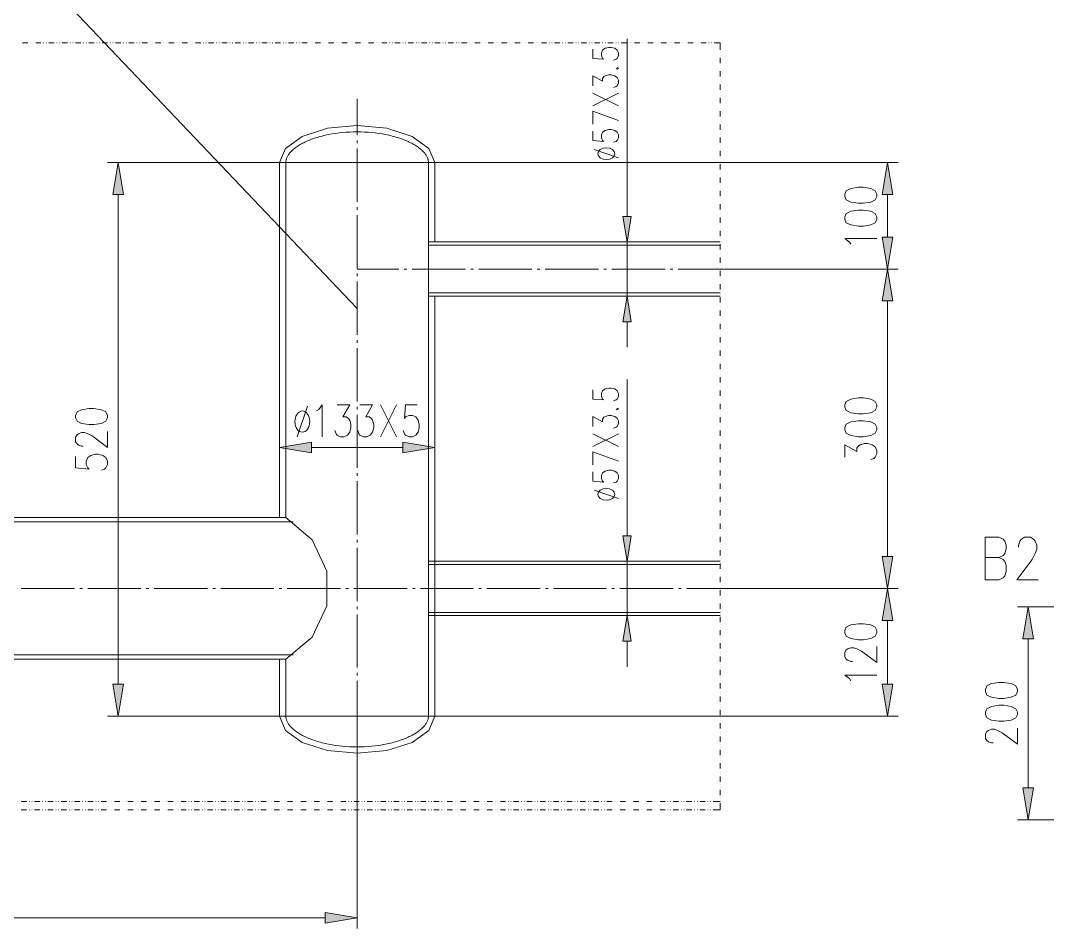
# Model space of a CAD drawing. Header units: millimetres. Extents: x 0 to 829, y 0 to 586.
# Drawn here: x 452.1 to 547.2, y 440.5 to 524.6 of the extents above; entities that cross this region are included whole.
import ezdxf

# ---------------------------------------------------------------- set-up
doc = ezdxf.new("R2010")
doc.units = ezdxf.units.MM

msp = doc.modelspace()

# ---------------------------------------------------------------- hatches: boundary and pattern name
h = msp.add_hatch(color=0)
h.dxf.hatch_style = 2
h.paths.add_polyline_path([(460.59725, 508.497417), (461.091139, 511.453694), (461.585028, 508.497417)])
h = msp.add_hatch(color=0)
h.dxf.hatch_style = 2
h.paths.add_polyline_path([(531.847778, 508.497417), (532.341667, 511.453694), (532.835556, 508.497417)])
h = msp.add_hatch(color=0)
h.dxf.hatch_style = 2
h.paths.add_polyline_path([(507.830667, 506.476), (508.225778, 504.108861), (508.620889, 506.476)])
h = msp.add_hatch(color=0)
h.dxf.hatch_style = 2
h.paths.add_polyline_path([(531.847778, 504.553361), (532.341667, 501.597083), (532.835556, 504.553361)])
h = msp.add_hatch(color=0)
h.dxf.hatch_style = 2
h.paths.add_polyline_path([(531.847778, 498.637278), (532.341667, 501.597083), (532.835556, 498.637278)])
h = msp.add_hatch(color=0)
h.dxf.hatch_style = 2
h.paths.add_polyline_path([(507.830667, 496.714639), (508.225778, 499.081778), (508.620889, 496.714639)])
h = msp.add_hatch(color=0)
h.dxf.hatch_style = 2
h.paths.add_polyline_path([(478.991083, 485.570389), (476.031278, 485.080028), (478.991083, 484.586139)])
h = msp.add_hatch(color=0)
h.dxf.hatch_style = 2
h.paths.add_polyline_path([(487.468333, 485.570389), (490.428139, 485.080028), (487.468333, 484.586139)])
h = msp.add_hatch(color=0)
h.dxf.hatch_style = 2
h.paths.add_polyline_path([(507.830667, 476.899111), (508.225778, 474.531972), (508.620889, 476.899111)])
h = msp.add_hatch(color=0)
h.dxf.hatch_style = 2
h.paths.add_polyline_path([(531.847778, 474.976472), (532.341667, 472.020194), (532.835556, 474.976472)])
h = msp.add_hatch(color=0)
h.dxf.hatch_style = 2
h.paths.add_polyline_path([(531.847778, 469.060389), (532.341667, 472.020194), (532.835556, 469.060389)])
h = msp.add_hatch(color=0)
h.dxf.hatch_style = 2
h.paths.add_polyline_path([(544.875861, 467.356472), (545.36975, 470.31275), (545.863639, 467.356472)])
h = msp.add_hatch(color=0)
h.dxf.hatch_style = 2
h.paths.add_polyline_path([(507.830667, 467.13775), (508.225778, 469.504889), (508.620889, 467.13775)])
h = msp.add_hatch(color=0)
h.dxf.hatch_style = 2
h.paths.add_polyline_path([(460.59725, 463.144306), (461.091139, 460.188028), (461.585028, 463.144306)])
h = msp.add_hatch(color=0)
h.dxf.hatch_style = 2
h.paths.add_polyline_path([(531.847778, 463.144306), (532.341667, 460.188028), (532.835556, 463.144306)])
h = msp.add_hatch(color=0)
h.dxf.hatch_style = 2
h.paths.add_polyline_path([(544.875861, 453.552278), (545.36975, 450.596), (545.863639, 453.552278)])
h = msp.add_hatch(color=0)
h.dxf.hatch_style = 2
h.paths.add_polyline_path([(480.271667, 442.005861), (483.231472, 441.5155), (480.271667, 441.021611)])

# ---------------------------------------------------------------- linework, layer by layer
at = {"color": 0, "lineweight": 0}
for points in [[(483.231472, 497.93525), (453.206556, 529.540611)], [(452.225833, 522.530917), (452.719722, 522.530917)], [(452.966667, 522.530917), (452.984306, 522.530917)], [(453.213611, 522.530917), (453.23125, 522.530917)], [(453.460556, 522.530917), (453.950917, 522.530917)], [(454.197861, 522.530917), (454.2155, 522.530917)], [(454.444806, 522.530917), (454.462444, 522.530917)], [(454.69175, 522.530917), (455.185639, 522.530917)], [(455.432583, 522.530917), (455.450222, 522.530917)], [(455.679528, 522.530917), (455.697167, 522.530917)], [(455.922944, 522.530917), (456.416833, 522.530917)], [(456.663778, 522.530917), (456.681417, 522.530917)], [(456.910722, 522.530917), (456.928361, 522.530917)], [(457.157667, 522.530917), (457.651556, 522.530917)], [(457.894972, 522.530917), (457.912611, 522.530917)], [(458.141917, 522.530917), (458.159556, 522.530917)], [(458.388861, 522.530917), (458.88275, 522.530917)], [(459.129694, 522.530917), (459.147333, 522.530917)], [(459.376639, 522.530917), (459.394278, 522.530917)], [(459.620056, 522.530917), (460.113944, 522.530917)], [(460.360889, 522.530917), (460.378528, 522.530917)], [(460.607833, 522.530917), (460.625472, 522.530917)], [(460.854778, 522.530917), (461.348667, 522.530917)], [(461.592083, 522.530917), (461.609722, 522.530917)], [(461.839028, 522.530917), (461.856667, 522.530917)], [(462.085972, 522.530917), (462.579861, 522.530917)], [(462.826806, 522.530917), (462.844444, 522.530917)], [(463.07375, 522.530917), (463.091389, 522.530917)], [(463.317167, 522.530917), (463.811056, 522.530917)], [(464.058, 522.530917), (464.075639, 522.530917)], [(464.304944, 522.530917), (464.322583, 522.530917)], [(464.551889, 522.530917), (465.045778, 522.530917)], [(465.289194, 522.530917), (465.306833, 522.530917)], [(465.536139, 522.530917), (465.553778, 522.530917)], [(465.783083, 522.530917), (466.276972, 522.530917)], [(466.523917, 522.530917), (466.541556, 522.530917)], [(466.770861, 522.530917), (466.7885, 522.530917)], [(467.014278, 522.530917), (467.508167, 522.530917)], [(467.755111, 522.530917), (467.77275, 522.530917)], [(468.002056, 522.530917), (468.019694, 522.530917)], [(468.249, 522.530917), (468.742889, 522.530917)], [(468.986306, 522.530917), (469.003944, 522.530917)], [(469.23325, 522.530917), (469.250889, 522.530917)], [(469.480194, 522.530917), (469.974083, 522.530917)], [(470.221028, 522.530917), (470.238667, 522.530917)], [(470.467972, 522.530917), (470.485611, 522.530917)], [(470.714917, 522.530917), (471.205278, 522.530917)], [(471.452222, 522.530917), (471.469861, 522.530917)], [(471.699167, 522.530917), (471.716806, 522.530917)], [(471.946111, 522.530917), (472.44, 522.530917)], [(472.683417, 522.530917), (472.701056, 522.530917)], [(472.930361, 522.530917), (472.948, 522.530917)], [(473.177306, 522.530917), (473.671194, 522.530917)], [(473.918139, 522.530917), (473.935778, 522.530917)], [(474.165083, 522.530917), (474.182722, 522.530917)], [(474.412028, 522.530917), (474.902389, 522.530917)], [(475.149333, 522.530917), (475.166972, 522.530917)], [(475.396278, 522.530917), (475.413917, 522.530917)], [(475.643222, 522.530917), (476.137111, 522.530917)], [(476.380528, 522.530917), (476.398167, 522.530917)], [(476.627472, 522.530917), (476.645111, 522.530917)], [(476.874417, 522.530917), (477.368306, 522.530917)], [(477.61525, 522.530917), (477.632889, 522.530917)], [(477.862194, 522.530917), (477.879833, 522.530917)], [(478.109139, 522.530917), (478.5995, 522.530917)], [(478.846444, 522.530917), (478.864083, 522.530917)], [(479.093389, 522.530917), (479.111028, 522.530917)], [(479.340333, 522.530917), (479.834222, 522.530917)], [(480.077639, 522.530917), (480.095278, 522.530917)], [(480.324583, 522.530917), (480.342222, 522.530917)], [(480.571528, 522.530917), (481.065417, 522.530917)], [(481.312361, 522.530917), (481.33, 522.530917)], [(481.559306, 522.530917), (481.576944, 522.530917)], [(481.80625, 522.530917), (482.296611, 522.530917)], [(482.543556, 522.530917), (482.561194, 522.530917)], [(482.7905, 522.530917), (482.808139, 522.530917)], [(483.037444, 522.530917), (483.531333, 522.530917)], [(483.778278, 522.530917), (483.795917, 522.530917)], [(484.021694, 522.530917), (484.039333, 522.530917)], [(484.268639, 522.530917), (484.762528, 522.530917)], [(485.009472, 522.530917), (485.027111, 522.530917)], [(485.256417, 522.530917), (485.274056, 522.530917)], [(485.503361, 522.530917), (485.993722, 522.530917)], [(486.240667, 522.530917), (486.258306, 522.530917)], [(486.487611, 522.530917), (486.50525, 522.530917)], [(486.734556, 522.530917), (487.228444, 522.530917)], [(487.475389, 522.530917), (487.493028, 522.530917)], [(487.718806, 522.530917), (487.736444, 522.530917)], [(487.96575, 522.530917), (488.459639, 522.530917)], [(488.706583, 522.530917), (488.724222, 522.530917)], [(488.953528, 522.530917), (488.971167, 522.530917)], [(489.200472, 522.530917), (489.690833, 522.530917)], [(489.937778, 522.530917), (489.955417, 522.530917)], [(490.184722, 522.530917), (490.202361, 522.530917)], [(490.431667, 522.530917), (490.925556, 522.530917)], [(491.1725, 522.530917), (491.190139, 522.530917)], [(491.415917, 522.530917), (491.433556, 522.530917)], [(491.662861, 522.530917), (492.15675, 522.530917)], [(492.403694, 522.530917), (492.421333, 522.530917)], [(492.650639, 522.530917), (492.668278, 522.530917)], [(492.897583, 522.530917), (493.387944, 522.530917)], [(493.634889, 522.530917), (493.652528, 522.530917)], [(493.881833, 522.530917), (493.899472, 522.530917)], [(494.128778, 522.530917), (494.622667, 522.530917)], [(494.869611, 522.530917), (494.88725, 522.530917)], [(495.113028, 522.530917), (495.130667, 522.530917)], [(495.359972, 522.530917), (495.853861, 522.530917)], [(496.100806, 522.530917), (496.118444, 522.530917)], [(496.34775, 522.530917), (496.365389, 522.530917)], [(496.594694, 522.530917), (497.085056, 522.530917)], [(497.332, 522.530917), (497.349639, 522.530917)], [(497.578944, 522.530917), (497.596583, 522.530917)], [(497.825889, 522.530917), (498.319778, 522.530917)], [(498.566722, 522.530917), (498.584361, 522.530917)], [(498.810139, 522.530917), (498.827778, 522.530917)], [(499.057083, 522.530917), (499.550972, 522.530917)], [(499.797917, 522.530917), (499.815556, 522.530917)], [(500.044861, 522.530917), (500.0625, 522.530917)], [(500.291806, 522.530917), (500.782167, 522.530917)], [(501.029111, 522.530917), (501.04675, 522.530917)], [(501.276056, 522.530917), (501.293694, 522.530917)], [(501.523, 522.530917), (502.016889, 522.530917)], [(502.263833, 522.530917), (502.281472, 522.530917)], [(502.50725, 522.530917), (502.524889, 522.530917)], [(502.754194, 522.530917), (503.248083, 522.530917)], [(503.495028, 522.530917), (503.512667, 522.530917)], [(503.741972, 522.530917), (503.759611, 522.530917)], [(503.988917, 522.530917), (504.479278, 522.530917)], [(504.726222, 522.530917), (504.743861, 522.530917)], [(504.973167, 522.530917), (504.990806, 522.530917)], [(505.220111, 522.530917), (505.714, 522.530917)], [(505.960944, 522.530917), (505.978583, 522.530917)], [(506.204361, 522.530917), (506.222, 522.530917)], [(506.451306, 522.530917), (506.945194, 522.530917)], [(507.192139, 522.530917), (507.209778, 522.530917)], [(507.439083, 522.530917), (507.456722, 522.530917)], [(507.686028, 522.530917), (508.176389, 522.530917)], [(508.225778, 506.476), (508.225778, 522.911917)], [(508.423333, 522.530917), (508.440972, 522.530917)], [(508.670278, 522.530917), (508.687917, 522.530917)], [(508.917222, 522.530917), (509.411111, 522.530917)], [(509.658056, 522.530917), (509.675694, 522.530917)], [(509.901472, 522.530917), (509.919111, 522.530917)], [(510.148417, 522.530917), (510.642306, 522.530917)], [(510.88925, 522.530917), (510.906889, 522.530917)], [(511.136194, 522.530917), (511.153833, 522.530917)], [(511.383139, 522.530917), (511.8735, 522.530917)], [(512.120444, 522.530917), (512.138083, 522.530917)], [(512.367389, 522.530917), (512.385028, 522.530917)], [(512.614333, 522.530917), (513.108222, 522.530917)], [(513.355167, 522.530917), (513.372806, 522.530917)], [(513.602111, 522.530917), (513.61975, 522.530917)], [(513.845528, 522.530917), (514.339417, 522.530917)], [(514.586361, 522.530917), (514.604, 522.530917)], [(514.833306, 522.530917), (514.850944, 522.530917)], [(515.08025, 522.530917), (515.570611, 522.530917)], [(515.817556, 522.530917), (515.835194, 522.530917)], [(516.0645, 522.530917), (516.082139, 522.530917)], [(516.311444, 522.530917), (516.844139, 522.530917)], [(516.844139, 522.530917), (516.844139, 521.895917)], [(505.071944, 521.955889), (505.071944, 521.109222), (506.084417, 521.024556), (505.971528, 521.109222), (505.858639, 521.363222), (505.858639, 521.617222), (505.971528, 521.871222), (506.197306, 522.040556), (506.535972, 522.125222), (506.76175, 522.125222), (507.100417, 522.040556), (507.326194, 521.871222), (507.439083, 521.617222), (507.439083, 521.363222), (507.326194, 521.109222), (507.213306, 521.024556), (506.987528, 520.939889)], [(516.844139, 521.6525), (516.861778, 521.6525)], [(516.844139, 521.405556), (516.861778, 521.405556)], [(507.213306, 520.181417), (507.326194, 520.09675), (507.439083, 520.181417), (507.326194, 520.266083)], [(516.844139, 521.158611), (516.844139, 520.664722)], [(516.844139, 520.417778), (516.861778, 520.417778)], [(505.071944, 518.576278), (505.071944, 519.504083), (505.971528, 518.996083), (505.971528, 519.250083), (506.084417, 519.419417), (506.197306, 519.504083), (506.535972, 519.58875), (506.76175, 519.58875), (507.100417, 519.504083), (507.326194, 519.33475), (507.439083, 519.08075), (507.439083, 518.830278), (507.326194, 518.576278), (507.213306, 518.491611), (506.987528, 518.406944)], [(516.844139, 520.170833), (516.861778, 520.170833)], [(516.844139, 519.927417), (516.844139, 519.433528)], [(516.844139, 519.186583), (516.861778, 519.186583)], [(516.844139, 518.939639), (516.861778, 518.939639)], [(516.844139, 518.692694), (516.844139, 518.198806)], [(507.439083, 516.717139), (505.071944, 517.898944)], [(505.071944, 516.717139), (507.439083, 517.898944)], [(516.844139, 517.955389), (516.861778, 517.955389)], [(516.844139, 517.708444), (516.861778, 517.708444)], [(516.844139, 517.4615), (516.844139, 516.967611)], [(483.231472, 513.986639), (483.231472, 517.355667)], [(516.844139, 516.720667), (516.861778, 516.720667)], [(516.844139, 516.473722), (516.861778, 516.473722)], [(505.071944, 515.027333), (505.071944, 516.209139), (507.439083, 515.362472)], [(516.844139, 516.230306), (516.844139, 515.736417)], [(490.428139, 511.453694), (489.877806, 512.769556), (488.318528, 513.884333), (485.983139, 514.628694), (483.231472, 514.88975), (480.476278, 514.628694), (478.140889, 513.884333), (476.581611, 512.769556), (476.031278, 511.453694)], [(516.844139, 515.489472), (516.861778, 515.489472)], [(516.844139, 515.242528), (516.861778, 515.242528)], [(516.844139, 514.995583), (516.844139, 514.501694)], [(489.835472, 511.453694), (489.835472, 511.510139), (489.828417, 511.563056), (489.824889, 511.615972), (489.814306, 511.672417), (489.800194, 511.728861), (489.786083, 511.785306), (489.764917, 511.84175), (489.74375, 511.898194), (489.715528, 511.954639), (489.687306, 512.014611), (489.655556, 512.074583), (489.61675, 512.134556), (489.577944, 512.194528), (489.532083, 512.258028), (489.486222, 512.318), (489.433306, 512.3815), (489.376861, 512.445), (489.316889, 512.5085), (489.253389, 512.572), (489.182833, 512.631972), (489.112278, 512.695472), (489.034667, 512.758972), (488.953528, 512.818944), (488.868861, 512.882444), (488.784194, 512.942417), (488.692472, 513.002389), (488.593694, 513.062361), (488.494917, 513.122333), (488.392611, 513.182306), (488.286778, 513.23875), (488.177417, 513.295194), (488.064528, 513.351639), (487.948111, 513.404556), (487.828167, 513.457472), (487.704694, 513.510389), (487.581222, 513.559778), (487.450694, 513.609167), (487.320167, 513.655028), (487.186111, 513.704417), (487.048528, 513.74675), (486.910944, 513.792611), (486.766306, 513.831417), (486.621667, 513.87375), (486.477028, 513.912556), (486.328861, 513.947833), (486.177167, 513.983111), (486.025472, 514.018389), (485.87025, 514.046611), (485.556278, 514.106583), (485.23525, 514.155972), (484.907167, 514.198306), (484.579083, 514.233583), (484.243944, 514.261806), (483.908806, 514.282972), (483.570139, 514.293556), (483.231472, 514.297083), (482.889278, 514.293556), (482.554139, 514.282972), (482.215472, 514.261806), (481.880333, 514.233583), (481.55225, 514.198306), (481.224167, 514.155972), (480.906667, 514.106583), (480.589167, 514.046611), (480.437472, 514.018389), (480.28225, 513.983111), (480.134083, 513.947833), (479.982389, 513.912556), (479.83775, 513.87375), (479.693111, 513.831417), (479.552, 513.792611), (479.410889, 513.74675), (479.273306, 513.704417), (479.13925, 513.655028), (479.008722, 513.609167), (478.881722, 513.559778), (478.754722, 513.510389), (478.63125, 513.457472), (478.511306, 513.404556), (478.394889, 513.351639), (478.282, 513.295194), (478.172639, 513.23875), (478.066806, 513.182306), (477.9645, 513.122333), (477.865722, 513.062361), (477.770472, 513.002389), (477.67875, 512.942417), (477.590556, 512.882444), (477.505889, 512.818944), (477.42475, 512.758972), (477.350667, 512.695472), (477.276583, 512.631972), (477.209556, 512.572), (477.142528, 512.5085), (477.082556, 512.445), (477.026111, 512.3815), (476.976722, 512.318), (476.927333, 512.258028), (476.881472, 512.194528), (476.842667, 512.134556), (476.803861, 512.074583), (476.772111, 512.014611), (476.743889, 511.954639), (476.715667, 511.898194), (476.6945, 511.84175), (476.676861, 511.785306), (476.659222, 511.728861), (476.648639, 511.672417), (476.638056, 511.615972), (476.631, 511.563056), (476.627472, 511.510139), (476.623944, 511.453694)], [(505.071944, 514.35), (505.071944, 513.503333), (506.084417, 513.418667), (505.971528, 513.503333), (505.858639, 513.757333), (505.858639, 514.011333), (505.971528, 514.265333), (506.197306, 514.434667), (506.535972, 514.519333), (506.76175, 514.519333), (507.100417, 514.434667), (507.326194, 514.265333), (507.439083, 514.011333), (507.439083, 513.757333), (507.326194, 513.503333), (507.213306, 513.418667), (506.987528, 513.334)], [(516.844139, 514.258278), (516.861778, 514.258278)], [(516.844139, 514.011333), (516.861778, 514.011333)], [(516.844139, 513.764389), (516.844139, 513.2705)], [(483.231472, 513.245806), (483.231472, 513.49275)], [(483.231472, 507.823611), (483.231472, 512.751917)], [(505.184833, 512.660194), (507.439083, 511.898194)], [(516.844139, 513.023556), (516.861778, 513.023556)], [(516.844139, 512.776611), (516.861778, 512.776611)], [(516.844139, 512.533194), (516.844139, 512.039306)], [(516.844139, 511.792361), (516.861778, 511.792361)], [(476.031278, 511.453694), (460.106889, 511.453694)], [(476.031278, 478.574806), (476.031278, 511.453694)], [(476.031278, 511.453694), (490.428139, 511.453694)], [(476.623944, 478.574806), (476.623944, 511.453694)], [(489.835472, 460.188028), (489.835472, 511.453694)], [(490.428139, 504.108861), (490.428139, 511.453694)], [(490.428139, 511.453694), (533.329444, 511.453694)], [(516.844139, 511.545417), (516.861778, 511.545417)], [(516.844139, 511.298472), (516.844139, 510.804583)], [(516.844139, 510.561167), (516.861778, 510.561167)], [(516.844139, 510.314222), (516.861778, 510.314222)], [(516.844139, 510.067278), (516.844139, 509.573389)], [(516.844139, 509.326444), (516.861778, 509.326444)], [(516.844139, 509.0795), (516.861778, 509.0795)], [(461.091139, 508.497417), (461.091139, 463.144306)], [(516.844139, 508.832556), (516.844139, 508.342194)], [(516.844139, 508.09525), (516.861778, 508.09525)], [(532.341667, 504.553361), (532.341667, 508.497417)], [(483.231472, 507.082778), (483.231472, 507.329722)], [(516.844139, 507.848306), (516.861778, 507.848306)], [(516.844139, 507.601361), (516.844139, 507.107472)], [(483.231472, 501.660583), (483.231472, 506.592417)], [(516.844139, 506.864056), (516.861778, 506.864056)], [(516.844139, 506.617111), (516.861778, 506.617111)], [(516.844139, 506.370167), (516.844139, 505.876278)], [(516.844139, 505.629333), (516.861778, 505.629333)], [(516.844139, 505.382389), (516.861778, 505.382389)], [(516.844139, 505.135444), (516.844139, 504.645083)], [(489.835472, 504.108861), (516.844139, 504.108861)], [(501.265472, 504.108861), (509.016, 504.108861)], [(508.225778, 499.081778), (508.225778, 504.108861)], [(516.844139, 504.398139), (516.861778, 504.398139)], [(516.844139, 504.151194), (516.861778, 504.151194)], [(528.962056, 503.886611), (528.820944, 504.09475), (528.397611, 504.41225), (531.357417, 504.41225)], [(489.835472, 503.816056), (516.844139, 503.816056)], [(516.844139, 503.90425), (516.844139, 503.410361)], [(516.844139, 503.166944), (516.861778, 503.166944)], [(516.844139, 502.92), (516.861778, 502.92)], [(516.844139, 502.673056), (516.844139, 502.179167)], [(483.231472, 501.597083), (487.097917, 501.597083)], [(487.591806, 501.597083), (487.83875, 501.597083)], [(488.329111, 501.597083), (493.260944, 501.597083)], [(493.751306, 501.597083), (493.99825, 501.597083)], [(494.492139, 501.597083), (499.420444, 501.597083)], [(499.914333, 501.597083), (500.161278, 501.597083)], [(500.655167, 501.597083), (505.583472, 501.597083)], [(506.077361, 501.597083), (506.324306, 501.597083)], [(506.814667, 501.597083), (511.7465, 501.597083)], [(512.236861, 501.597083), (512.483806, 501.597083)], [(512.977694, 501.597083), (516.844139, 501.597083)], [(516.844139, 501.932222), (516.861778, 501.932222)], [(516.844139, 501.685278), (516.861778, 501.685278)], [(516.844139, 501.597083), (533.329444, 501.597083)], [(516.844139, 501.597083), (533.329444, 501.597083)], [(516.844139, 501.438333), (516.844139, 500.947972)], [(483.231472, 500.923278), (483.231472, 501.170222)], [(483.231472, 495.501083), (483.231472, 500.429389)], [(516.844139, 500.701028), (516.861778, 500.701028)], [(516.844139, 500.454083), (516.861778, 500.454083)], [(489.835472, 499.378111), (516.844139, 499.378111)], [(516.844139, 500.207139), (516.844139, 499.71325)], [(516.844139, 499.469833), (516.861778, 499.469833)], [(489.835472, 499.081778), (516.844139, 499.081778)], [(490.428139, 474.531972), (490.428139, 499.081778)], [(501.265472, 499.081778), (509.016, 499.081778)], [(516.844139, 499.222889), (516.861778, 499.222889)], [(516.844139, 498.975944), (516.844139, 498.482056)], [(532.341667, 474.976472), (532.341667, 498.637278)], [(516.844139, 498.235111), (516.861778, 498.235111)], [(516.844139, 497.988167), (516.861778, 497.988167)], [(516.844139, 497.741222), (516.844139, 497.250861)], [(508.225778, 496.714639), (508.225778, 494.351028)], [(516.844139, 497.003917), (516.861778, 497.003917)], [(516.844139, 496.756972), (516.861778, 496.756972)], [(516.844139, 496.510028), (516.844139, 496.016139)], [(516.844139, 495.772722), (516.861778, 495.772722)], [(483.231472, 494.76025), (483.231472, 495.007194)], [(516.844139, 495.525778), (516.861778, 495.525778)], [(516.844139, 495.278833), (516.844139, 494.784944)], [(483.231472, 489.338056), (483.231472, 494.266361)], [(516.844139, 494.538), (516.861778, 494.538)], [(516.844139, 494.291056), (516.861778, 494.291056)], [(516.844139, 494.044111), (516.844139, 493.55375)], [(516.844139, 493.306806), (516.861778, 493.306806)], [(516.844139, 493.059861), (516.861778, 493.059861)], [(516.844139, 492.812917), (516.844139, 492.319028)], [(516.844139, 492.072083), (516.861778, 492.072083)], [(516.844139, 491.828667), (516.861778, 491.828667)], [(508.225778, 476.899111), (508.225778, 491.363)], [(516.844139, 491.581722), (516.844139, 491.087833)], [(516.844139, 490.840889), (516.861778, 490.840889)], [(505.071944, 490.406972), (505.071944, 489.560306), (506.084417, 489.475639), (505.971528, 489.560306), (505.858639, 489.814306), (505.858639, 490.068306), (505.971528, 490.322306), (506.197306, 490.491639), (506.535972, 490.576306), (506.76175, 490.576306), (507.100417, 490.491639), (507.326194, 490.322306), (507.439083, 490.068306), (507.439083, 489.814306), (507.326194, 489.560306), (507.213306, 489.475639), (506.987528, 489.390972)], [(516.844139, 490.593944), (516.861778, 490.593944)], [(516.844139, 490.347), (516.844139, 489.856639)], [(478.634778, 488.882972), (477.685806, 486.064278)], [(479.481444, 488.459639), (479.693111, 488.60075), (480.007083, 489.024083), (480.007083, 486.064278)], [(481.382917, 489.024083), (482.543556, 489.024083), (481.908556, 487.895194), (482.226056, 487.895194), (482.437722, 487.754083), (482.543556, 487.612972), (482.649389, 487.193167), (482.649389, 486.910944), (482.543556, 486.487611), (482.331889, 486.205389), (482.014389, 486.064278), (481.696889, 486.064278), (481.382917, 486.205389), (481.277083, 486.3465), (481.17125, 486.628722)], [(483.492528, 489.024083), (484.656694, 489.024083), (484.021694, 487.895194), (484.339194, 487.895194), (484.550861, 487.754083), (484.656694, 487.612972), (484.762528, 487.193167), (484.762528, 486.910944), (484.656694, 486.487611), (484.445028, 486.205389), (484.127528, 486.064278), (483.810028, 486.064278), (483.492528, 486.205389), (483.390222, 486.3465), (483.284389, 486.628722)], [(485.394, 486.064278), (486.875667, 489.024083)], [(485.394, 489.024083), (486.875667, 486.064278)], [(488.777139, 489.024083), (487.718806, 489.024083), (487.612972, 487.754083), (487.718806, 487.895194), (488.036306, 488.036306), (488.353806, 488.036306), (488.671306, 487.895194), (488.882972, 487.612972), (488.988806, 487.193167), (488.988806, 486.910944), (488.882972, 486.487611), (488.671306, 486.205389), (488.353806, 486.064278), (488.036306, 486.064278), (487.718806, 486.205389), (487.612972, 486.3465), (487.507139, 486.628722)], [(516.844139, 489.609694), (516.861778, 489.609694)], [(516.844139, 489.36275), (516.861778, 489.36275)], [(516.844139, 489.115806), (516.844139, 488.621917)], [(483.231472, 488.597222), (483.231472, 488.844167)], [(483.231472, 483.175028), (483.231472, 488.106861)], [(505.071944, 487.027361), (505.071944, 487.955167), (505.971528, 487.447167), (505.971528, 487.701167), (506.084417, 487.8705), (506.197306, 487.955167), (506.535972, 488.039833), (506.76175, 488.039833), (507.100417, 487.955167), (507.326194, 487.785833), (507.439083, 487.531833), (507.439083, 487.277833), (507.326194, 487.027361), (507.213306, 486.942694), (506.987528, 486.858028)], [(507.213306, 488.6325), (507.326194, 488.547833), (507.439083, 488.6325), (507.326194, 488.717167)], [(516.844139, 488.374972), (516.861778, 488.374972)], [(516.844139, 488.131556), (516.861778, 488.131556)], [(516.844139, 487.884611), (516.844139, 487.390722)], [(516.844139, 487.143778), (516.861778, 487.143778)], [(457.852639, 485.189389), (457.711528, 485.189389), (457.429306, 485.291694), (457.288194, 485.397528), (457.147083, 485.609194), (457.147083, 486.032528), (457.288194, 486.244194), (457.429306, 486.350028), (457.711528, 486.455861), (457.99375, 486.455861), (458.275972, 486.350028), (458.695778, 486.138361), (460.106889, 485.083556), (460.106889, 486.561694)], [(476.031278, 479.604917), (476.031278, 486.064278)], [(490.428139, 479.604917), (490.428139, 486.064278)], [(507.439083, 485.168222), (505.071944, 486.350028)], [(505.071944, 485.168222), (507.439083, 486.350028)], [(516.844139, 486.896833), (516.861778, 486.896833)], [(516.844139, 486.649889), (516.844139, 486.159528)], [(478.991083, 485.080028), (487.468333, 485.080028)], [(516.844139, 485.912583), (516.861778, 485.912583)], [(516.844139, 485.665639), (516.861778, 485.665639)], [(516.844139, 485.418694), (516.844139, 484.924806)], [(528.397611, 484.166333), (528.397611, 485.326972), (529.5265, 484.6955), (529.5265, 485.013), (529.667611, 485.224667), (529.808722, 485.326972), (530.228528, 485.432806), (530.51075, 485.432806), (530.934083, 485.326972), (531.216306, 485.118833), (531.357417, 484.801333), (531.357417, 484.483833), (531.216306, 484.166333), (531.075194, 484.0605), (530.792972, 483.954667)], [(457.147083, 484.236889), (457.147083, 483.182083), (458.413556, 483.07625), (458.275972, 483.182083), (458.134861, 483.496056), (458.134861, 483.813556), (458.275972, 484.131056), (458.554667, 484.342722), (458.978, 484.448556), (459.260222, 484.448556), (459.683556, 484.342722), (459.965778, 484.131056), (460.106889, 483.813556), (460.106889, 483.496056), (459.965778, 483.182083), (459.824667, 483.07625), (459.542444, 482.970417)], [(505.071944, 483.474889), (505.071944, 484.660222), (507.439083, 483.813556)], [(516.844139, 484.677861), (516.861778, 484.677861)], [(516.844139, 484.434444), (516.861778, 484.434444)], [(516.844139, 484.1875), (516.844139, 483.693611)], [(516.844139, 483.446667), (516.861778, 483.446667)], [(516.844139, 483.199722), (516.861778, 483.199722)], [(483.231472, 482.437722), (483.231472, 482.681139)], [(505.071944, 482.801083), (505.071944, 481.954417), (506.084417, 481.86975), (505.971528, 481.954417), (505.858639, 482.208417), (505.858639, 482.462417), (505.971528, 482.716417), (506.197306, 482.88575), (506.535972, 482.970417), (506.76175, 482.970417), (507.100417, 482.88575), (507.326194, 482.716417), (507.439083, 482.462417), (507.439083, 482.208417), (507.326194, 481.954417), (507.213306, 481.86975), (506.987528, 481.785083)], [(516.844139, 482.952778), (516.844139, 482.462417)], [(516.844139, 482.215472), (516.861778, 482.215472)], [(483.231472, 477.012), (483.231472, 481.943833)], [(516.844139, 481.968528), (516.861778, 481.968528)], [(516.844139, 481.721583), (516.844139, 481.227694)], [(505.184833, 481.111278), (507.439083, 480.349278)], [(516.844139, 480.98075), (516.861778, 480.98075)], [(516.844139, 480.737333), (516.861778, 480.737333)], [(516.844139, 480.490389), (516.844139, 479.9965)], [(516.844139, 479.749556), (516.861778, 479.749556)], [(516.844139, 479.502611), (516.861778, 479.502611)], [(411.222472, 478.574806), (476.623944, 478.574806)], [(476.623944, 465.462056), (479.07575, 467.51875), (480.430417, 470.418583), (480.430417, 473.618278), (479.07575, 476.518111), (476.623944, 478.574806)], [(516.844139, 479.255667), (516.844139, 478.765306)], [(516.844139, 478.518361), (516.861778, 478.518361)], [(415.632194, 478.179694), (477.294222, 478.179694)], [(516.844139, 478.271417), (516.861778, 478.271417)], [(516.844139, 478.024472), (516.844139, 477.530583)], [(483.231472, 476.274694), (483.231472, 476.521639)], [(516.844139, 477.283639), (516.861778, 477.283639)], [(516.844139, 477.040222), (516.861778, 477.040222)], [(516.844139, 476.793278), (516.844139, 476.299389)], [(541.383361, 472.821), (541.383361, 476.765056), (542.649833, 476.765056), (543.073167, 476.578083), (543.214278, 476.391111), (543.355389, 476.013639), (543.355389, 475.639694), (543.214278, 475.262222), (543.073167, 475.07525), (542.649833, 474.888278)], [(544.48075, 475.826667), (544.48075, 476.013639), (544.621861, 476.391111), (544.762972, 476.578083), (545.045194, 476.765056), (545.606111, 476.765056), (545.888333, 476.578083), (546.029444, 476.391111), (546.170556, 476.013639), (546.170556, 475.639694), (546.029444, 475.262222), (545.747222, 474.701306), (544.339639, 472.821), (546.311667, 472.821)], [(483.231472, 470.8525), (483.231472, 475.780806)], [(516.844139, 476.052444), (516.861778, 476.052444)], [(516.844139, 475.8055), (516.861778, 475.8055)], [(516.844139, 475.558556), (516.844139, 475.068194)], [(516.844139, 474.82125), (516.861778, 474.82125)], [(541.383361, 474.888278), (542.649833, 474.888278), (543.073167, 474.701306), (543.214278, 474.510806), (543.355389, 474.136861), (543.355389, 473.572417), (543.214278, 473.198472), (543.073167, 473.0115), (542.649833, 472.821), (541.383361, 472.821)], [(489.835472, 474.531972), (516.844139, 474.531972)], [(489.835472, 474.235639), (516.844139, 474.235639)], [(490.428139, 474.531972), (490.428139, 469.504889)], [(501.265472, 474.531972), (509.016, 474.531972)], [(508.225778, 469.504889), (508.225778, 474.531972)], [(516.844139, 474.574306), (516.861778, 474.574306)], [(516.844139, 474.327361), (516.844139, 473.833472)], [(516.844139, 473.586528), (516.861778, 473.586528)], [(516.844139, 473.343111), (516.861778, 473.343111)], [(516.844139, 473.096167), (516.844139, 472.602278)], [(452.112944, 472.020194), (457.044778, 472.020194)], [(457.538667, 472.020194), (457.782083, 472.020194)], [(458.275972, 472.020194), (463.207806, 472.020194)], [(463.698167, 472.020194), (463.945111, 472.020194)], [(464.439, 472.020194), (469.367306, 472.020194)], [(469.861194, 472.020194), (470.108139, 472.020194)], [(470.602028, 472.020194), (475.530333, 472.020194)], [(476.024222, 472.020194), (476.271167, 472.020194)], [(476.761528, 472.020194), (481.693361, 472.020194)], [(482.183722, 472.020194), (482.430667, 472.020194)], [(482.924556, 472.020194), (487.852861, 472.020194)], [(488.34675, 472.020194), (488.593694, 472.020194)], [(489.087583, 472.020194), (494.015889, 472.020194)], [(494.509778, 472.020194), (494.756722, 472.020194)], [(495.247083, 472.020194), (500.178917, 472.020194)], [(500.669278, 472.020194), (500.916222, 472.020194)], [(501.410111, 472.020194), (506.338417, 472.020194)], [(506.832306, 472.020194), (507.07925, 472.020194)], [(507.573139, 472.020194), (512.501444, 472.020194)], [(512.995333, 472.020194), (513.242278, 472.020194)], [(513.732639, 472.020194), (516.844139, 472.020194)], [(516.844139, 472.355333), (516.861778, 472.355333)], [(516.844139, 472.108389), (516.861778, 472.108389)], [(516.844139, 472.020194), (533.329444, 472.020194)], [(516.844139, 472.020194), (533.329444, 472.020194)], [(516.844139, 471.861444), (516.844139, 471.371083)], [(516.844139, 471.124139), (516.861778, 471.124139)], [(516.844139, 470.877194), (516.861778, 470.877194)], [(483.231472, 470.111667), (483.231472, 470.358611)], [(516.844139, 470.63025), (516.844139, 470.136361)], [(516.844139, 469.889417), (516.861778, 469.889417)], [(549.980556, 470.31275), (544.381972, 470.31275)], [(483.231472, 464.689472), (483.231472, 469.617778)], [(489.835472, 469.801222), (516.844139, 469.801222)], [(489.835472, 469.504889), (516.844139, 469.504889)], [(490.428139, 460.188028), (490.428139, 469.504889)], [(501.265472, 469.504889), (509.016, 469.504889)], [(516.844139, 469.646), (516.861778, 469.646)], [(516.844139, 469.399056), (516.844139, 468.905167)], [(532.341667, 469.060389), (532.341667, 463.144306)], [(516.844139, 468.658222), (516.861778, 468.658222)], [(516.844139, 468.411278), (516.861778, 468.411278)], [(516.844139, 468.164333), (516.844139, 467.673972)], [(508.225778, 467.13775), (508.225778, 464.770611)], [(516.844139, 467.427028), (516.861778, 467.427028)], [(516.844139, 467.180083), (516.861778, 467.180083)], [(545.36975, 467.356472), (545.36975, 453.552278)], [(516.844139, 466.933139), (516.844139, 466.43925)], [(516.844139, 466.192306), (516.861778, 466.192306)], [(529.103167, 465.257444), (528.962056, 465.257444), (528.679833, 465.363278), (528.538722, 465.469111), (528.397611, 465.680778), (528.397611, 466.104111), (528.538722, 466.315778), (528.679833, 466.421611), (528.962056, 466.527444), (529.244278, 466.527444), (529.5265, 466.421611), (529.949833, 466.209944), (531.357417, 465.151611), (531.357417, 466.62975)], [(411.222472, 465.462056), (476.623944, 465.462056)], [(415.82975, 465.857167), (477.294222, 465.857167)], [(476.031278, 460.188028), (476.031278, 465.462056)], [(476.623944, 460.188028), (476.623944, 465.462056)], [(516.844139, 465.945361), (516.861778, 465.945361)], [(516.844139, 465.701944), (516.844139, 465.208056)], [(483.231472, 463.948639), (483.231472, 464.195583)], [(516.844139, 464.961111), (516.861778, 464.961111)], [(516.844139, 464.714167), (516.861778, 464.714167)], [(516.844139, 464.467222), (516.844139, 463.976861)], [(483.231472, 458.526444), (483.231472, 463.458278)], [(516.844139, 463.729917), (516.861778, 463.729917)], [(516.844139, 463.482972), (516.861778, 463.482972)], [(516.844139, 463.236028), (516.844139, 462.742139)], [(528.962056, 463.461806), (528.820944, 463.673472), (528.397611, 463.990972), (531.357417, 463.990972)], [(516.844139, 462.495194), (516.861778, 462.495194)], [(516.844139, 462.24825), (516.861778, 462.24825)], [(516.844139, 462.004833), (516.844139, 461.510944)], [(516.844139, 461.264), (516.861778, 461.264)], [(516.844139, 461.017056), (516.861778, 461.017056)], [(516.844139, 460.770111), (516.844139, 460.27975)], [(476.031278, 460.188028), (460.106889, 460.188028)], [(476.031278, 460.188028), (490.428139, 460.188028)], [(490.428139, 460.188028), (489.877806, 458.872167), (488.318528, 457.760917), (485.983139, 457.013028), (483.231472, 456.751972), (480.476278, 457.013028), (478.140889, 457.760917), (476.581611, 458.872167), (476.031278, 460.188028)], [(489.835472, 460.188028), (489.835472, 460.135111), (489.828417, 460.078667), (489.824889, 460.02575), (489.814306, 459.969306), (489.800194, 459.916389), (489.786083, 459.859944), (489.764917, 459.8035), (489.74375, 459.747056), (489.715528, 459.687083), (489.687306, 459.627111), (489.655556, 459.567139), (489.61675, 459.507167), (489.577944, 459.447194), (489.532083, 459.387222), (489.486222, 459.323722), (489.433306, 459.260222), (489.376861, 459.20025), (489.316889, 459.13675), (489.253389, 459.07325), (489.182833, 459.00975), (489.112278, 458.94625), (489.034667, 458.886278), (488.953528, 458.822778), (488.868861, 458.759278), (488.784194, 458.699306), (488.692472, 458.639333), (488.593694, 458.579361), (488.494917, 458.519389), (488.392611, 458.462944), (488.286778, 458.402972), (488.177417, 458.350056), (488.064528, 458.293611), (487.948111, 458.237167), (487.828167, 458.18425), (487.704694, 458.134861), (487.581222, 458.081944), (487.450694, 458.036083), (487.320167, 457.986694), (487.186111, 457.940833), (487.048528, 457.894972), (486.910944, 457.852639), (486.766306, 457.810306), (486.621667, 457.7715), (486.477028, 457.732694), (486.328861, 457.693889), (486.177167, 457.658611), (486.025472, 457.626861), (485.87025, 457.595111), (485.556278, 457.538667), (485.23525, 457.48575), (484.907167, 457.443417), (484.579083, 457.408139), (484.243944, 457.379917), (483.908806, 457.362278), (483.570139, 457.348167), (483.231472, 457.344639), (482.889278, 457.348167), (482.554139, 457.362278), (482.215472, 457.379917), (481.880333, 457.408139), (481.55225, 457.443417), (481.224167, 457.48575), (480.906667, 457.538667), (480.589167, 457.595111), (480.437472, 457.626861), (480.28225, 457.658611), (480.134083, 457.693889), (479.982389, 457.732694), (479.83775, 457.7715), (479.693111, 457.810306), (479.552, 457.852639), (479.410889, 457.894972), (479.273306, 457.940833), (479.13925, 457.986694), (479.008722, 458.036083), (478.881722, 458.081944), (478.754722, 458.134861), (478.63125, 458.18425), (478.511306, 458.237167), (478.394889, 458.293611), (478.282, 458.350056), (478.172639, 458.402972), (478.066806, 458.462944), (477.9645, 458.519389), (477.865722, 458.579361), (477.770472, 458.639333), (477.67875, 458.699306), (477.590556, 458.759278), (477.505889, 458.822778), (477.42475, 458.886278), (477.350667, 458.94625), (477.276583, 459.00975), (477.209556, 459.07325), (477.142528, 459.13675), (477.082556, 459.20025), (477.026111, 459.260222), (476.976722, 459.323722), (476.927333, 459.387222), (476.881472, 459.447194), (476.842667, 459.507167), (476.803861, 459.567139), (476.772111, 459.627111), (476.743889, 459.687083), (476.715667, 459.747056), (476.6945, 459.8035), (476.676861, 459.859944), (476.659222, 459.916389), (476.648639, 459.969306), (476.638056, 460.02575), (476.631, 460.078667), (476.627472, 460.135111), (476.623944, 460.188028)], [(483.231472, 460.188028), (483.231472, 440.527722)], [(490.428139, 460.188028), (533.329444, 460.188028)], [(516.844139, 460.032806), (516.861778, 460.032806)], [(516.844139, 459.785861), (516.861778, 459.785861)], [(516.844139, 459.538917), (516.844139, 459.045028)], [(516.844139, 458.798083), (516.861778, 458.798083)], [(516.844139, 458.551139), (516.861778, 458.551139)], [(542.13125, 457.708), (541.990139, 457.708), (541.707917, 457.813833), (541.566806, 457.919667), (541.425694, 458.131333), (541.425694, 458.554667), (541.566806, 458.762806), (541.707917, 458.868639), (541.990139, 458.974472), (542.268833, 458.974472), (542.551056, 458.868639), (542.974389, 458.656972), (544.381972, 457.602167), (544.381972, 459.080306)], [(483.231472, 457.789139), (483.231472, 458.036083)], [(516.844139, 458.307722), (516.844139, 457.813833)], [(516.844139, 457.566889), (516.861778, 457.566889)], [(483.231472, 453.926222), (483.231472, 457.29525)], [(516.844139, 457.319944), (516.861778, 457.319944)], [(516.844139, 457.073), (516.844139, 456.582639)], [(516.844139, 456.335694), (516.861778, 456.335694)], [(516.844139, 456.08875), (516.861778, 456.08875)], [(516.844139, 455.841806), (516.844139, 455.347917)], [(516.844139, 455.100972), (516.861778, 455.100972)], [(516.844139, 454.854028), (516.861778, 454.854028)], [(516.844139, 454.610611), (516.844139, 454.116722)], [(516.844139, 453.869778), (516.861778, 453.869778)], [(516.844139, 453.622833), (516.861778, 453.622833)], [(516.844139, 453.375889), (516.844139, 452.882)], [(452.127056, 452.299917), (452.620944, 452.299917)], [(452.867889, 452.299917), (452.885528, 452.299917)], [(453.114833, 452.299917), (453.132472, 452.299917)], [(453.361778, 452.299917), (453.855667, 452.299917)], [(454.099083, 452.299917), (454.116722, 452.299917)], [(454.346028, 452.299917), (454.363667, 452.299917)], [(454.592972, 452.299917), (455.086861, 452.299917)], [(455.333806, 452.299917), (455.351444, 452.299917)], [(455.58075, 452.299917), (455.598389, 452.299917)], [(455.824167, 452.299917), (456.318056, 452.299917)], [(456.565, 452.299917), (456.582639, 452.299917)], [(456.811944, 452.299917), (456.829583, 452.299917)], [(457.058889, 452.299917), (457.552778, 452.299917)], [(457.796194, 452.299917), (457.813833, 452.299917)], [(458.043139, 452.299917), (458.060778, 452.299917)], [(458.290083, 452.299917), (458.783972, 452.299917)], [(459.030917, 452.299917), (459.048556, 452.299917)], [(459.277861, 452.299917), (459.2955, 452.299917)], [(459.524806, 452.299917), (460.015167, 452.299917)], [(460.262111, 452.299917), (460.27975, 452.299917)], [(460.509056, 452.299917), (460.526694, 452.299917)], [(460.756, 452.299917), (461.249889, 452.299917)], [(461.493306, 452.299917), (461.510944, 452.299917)], [(461.74025, 452.299917), (461.757889, 452.299917)], [(461.987194, 452.299917), (462.481083, 452.299917)], [(462.728028, 452.299917), (462.745667, 452.299917)], [(462.974972, 452.299917), (462.992611, 452.299917)], [(463.221917, 452.299917), (463.712278, 452.299917)], [(463.959222, 452.299917), (463.976861, 452.299917)], [(464.206167, 452.299917), (464.223806, 452.299917)], [(464.453111, 452.299917), (464.947, 452.299917)], [(465.190417, 452.299917), (465.208056, 452.299917)], [(465.437361, 452.299917), (465.455, 452.299917)], [(465.684306, 452.299917), (466.178194, 452.299917)], [(466.425139, 452.299917), (466.442778, 452.299917)], [(466.672083, 452.299917), (466.689722, 452.299917)], [(466.919028, 452.299917), (467.409389, 452.299917)], [(467.656333, 452.299917), (467.673972, 452.299917)], [(467.903278, 452.299917), (467.920917, 452.299917)], [(468.150222, 452.299917), (468.644111, 452.299917)], [(468.887528, 452.299917), (468.905167, 452.299917)], [(469.134472, 452.299917), (469.152111, 452.299917)], [(469.381417, 452.299917), (469.875306, 452.299917)], [(470.12225, 452.299917), (470.139889, 452.299917)], [(470.369194, 452.299917), (470.386833, 452.299917)], [(470.616139, 452.299917), (471.1065, 452.299917)], [(471.353444, 452.299917), (471.371083, 452.299917)], [(471.600389, 452.299917), (471.618028, 452.299917)], [(471.847333, 452.299917), (472.341222, 452.299917)], [(472.588167, 452.299917), (472.605806, 452.299917)], [(472.831583, 452.299917), (472.849222, 452.299917)], [(473.078528, 452.299917), (473.572417, 452.299917)], [(473.819361, 452.299917), (473.837, 452.299917)], [(474.066306, 452.299917), (474.083944, 452.299917)], [(474.31325, 452.299917), (474.803611, 452.299917)], [(475.050556, 452.299917), (475.068194, 452.299917)], [(475.2975, 452.299917), (475.315139, 452.299917)], [(475.544444, 452.299917), (476.038333, 452.299917)], [(476.285278, 452.299917), (476.302917, 452.299917)], [(476.528694, 452.299917), (476.546333, 452.299917)], [(476.775639, 452.299917), (477.269528, 452.299917)], [(477.516472, 452.299917), (477.534111, 452.299917)], [(477.763417, 452.299917), (477.781056, 452.299917)], [(478.010361, 452.299917), (478.500722, 452.299917)], [(478.747667, 452.299917), (478.765306, 452.299917)], [(478.994611, 452.299917), (479.01225, 452.299917)], [(479.241556, 452.299917), (479.735444, 452.299917)], [(479.982389, 452.299917), (480.000028, 452.299917)], [(480.225806, 452.299917), (480.243444, 452.299917)], [(480.47275, 452.299917), (480.966639, 452.299917)], [(481.213583, 452.299917), (481.231222, 452.299917)], [(481.460528, 452.299917), (481.478167, 452.299917)], [(481.707472, 452.299917), (482.197833, 452.299917)], [(482.444778, 452.299917), (482.462417, 452.299917)], [(482.691722, 452.299917), (482.709361, 452.299917)], [(482.938667, 452.299917), (483.432556, 452.299917)], [(483.6795, 452.299917), (483.697139, 452.299917)], [(483.922917, 452.299917), (483.940556, 452.299917)], [(484.169861, 452.299917), (484.66375, 452.299917)], [(484.910694, 452.299917), (484.928333, 452.299917)], [(485.157639, 452.299917), (485.175278, 452.299917)], [(485.404583, 452.299917), (485.894944, 452.299917)], [(486.141889, 452.299917), (486.159528, 452.299917)], [(486.388833, 452.299917), (486.406472, 452.299917)], [(486.635778, 452.299917), (487.129667, 452.299917)], [(487.376611, 452.299917), (487.39425, 452.299917)], [(487.620028, 452.299917), (487.637667, 452.299917)], [(487.866972, 452.299917), (488.360861, 452.299917)], [(488.607806, 452.299917), (488.625444, 452.299917)], [(488.85475, 452.299917), (488.872389, 452.299917)], [(489.101694, 452.299917), (489.592056, 452.299917)], [(489.839, 452.299917), (489.856639, 452.299917)], [(490.085944, 452.299917), (490.103583, 452.299917)], [(490.332889, 452.299917), (490.826778, 452.299917)], [(491.073722, 452.299917), (491.091361, 452.299917)], [(491.317139, 452.299917), (491.334778, 452.299917)], [(491.564083, 452.299917), (492.057972, 452.299917)], [(492.304917, 452.299917), (492.322556, 452.299917)], [(492.551861, 452.299917), (492.5695, 452.299917)], [(492.798806, 452.299917), (493.289167, 452.299917)], [(493.536111, 452.299917), (493.55375, 452.299917)], [(493.783056, 452.299917), (493.800694, 452.299917)], [(494.03, 452.299917), (494.523889, 452.299917)], [(494.770833, 452.299917), (494.788472, 452.299917)], [(495.01425, 452.299917), (495.031889, 452.299917)], [(495.261194, 452.299917), (495.755083, 452.299917)], [(496.002028, 452.299917), (496.019667, 452.299917)], [(496.248972, 452.299917), (496.266611, 452.299917)], [(496.495917, 452.299917), (496.986278, 452.299917)], [(497.233222, 452.299917), (497.250861, 452.299917)], [(497.480167, 452.299917), (497.497806, 452.299917)], [(497.727111, 452.299917), (498.221, 452.299917)], [(498.467944, 452.299917), (498.485583, 452.299917)], [(498.711361, 452.299917), (498.729, 452.299917)], [(498.958306, 452.299917), (499.452194, 452.299917)], [(499.699139, 452.299917), (499.716778, 452.299917)], [(499.946083, 452.299917), (499.963722, 452.299917)], [(500.193028, 452.299917), (500.683389, 452.299917)], [(500.930333, 452.299917), (500.947972, 452.299917)], [(501.177278, 452.299917), (501.194917, 452.299917)], [(501.424222, 452.299917), (501.918111, 452.299917)], [(502.165056, 452.299917), (502.182694, 452.299917)], [(502.412, 452.299917), (502.429639, 452.299917)], [(502.655417, 452.299917), (503.149306, 452.299917)], [(503.39625, 452.299917), (503.413889, 452.299917)], [(503.643194, 452.299917), (503.660833, 452.299917)], [(503.890139, 452.299917), (504.3805, 452.299917)], [(504.627444, 452.299917), (504.645083, 452.299917)], [(504.874389, 452.299917), (504.892028, 452.299917)], [(505.121333, 452.299917), (505.615222, 452.299917)], [(505.862167, 452.299917), (505.879806, 452.299917)], [(506.109111, 452.299917), (506.12675, 452.299917)], [(506.352528, 452.299917), (506.846417, 452.299917)], [(507.093361, 452.299917), (507.111, 452.299917)], [(507.340306, 452.299917), (507.357944, 452.299917)], [(507.58725, 452.299917), (508.077611, 452.299917)], [(508.324556, 452.299917), (508.342194, 452.299917)], [(508.5715, 452.299917), (508.589139, 452.299917)], [(508.818444, 452.299917), (509.312333, 452.299917)], [(509.559278, 452.299917), (509.576917, 452.299917)], [(509.806222, 452.299917), (509.823861, 452.299917)], [(510.049639, 452.299917), (510.543528, 452.299917)], [(510.790472, 452.299917), (510.808111, 452.299917)], [(511.037417, 452.299917), (511.055056, 452.299917)], [(511.284361, 452.299917), (511.774722, 452.299917)], [(512.021667, 452.299917), (512.039306, 452.299917)], [(512.268611, 452.299917), (512.28625, 452.299917)], [(512.515556, 452.299917), (513.009444, 452.299917)], [(513.256389, 452.299917), (513.274028, 452.299917)], [(513.503333, 452.299917), (513.520972, 452.299917)], [(513.74675, 452.299917), (514.240639, 452.299917)], [(514.487583, 452.299917), (514.505222, 452.299917)], [(514.734528, 452.299917), (514.752167, 452.299917)], [(514.981472, 452.299917), (515.475361, 452.299917)], [(515.718778, 452.299917), (515.736417, 452.299917)], [(515.965722, 452.299917), (515.983361, 452.299917)], [(516.212667, 452.299917), (516.844139, 452.299917)], [(516.844139, 452.638583), (516.861778, 452.638583)], [(516.844139, 452.391639), (516.861778, 452.391639)], [(516.844139, 452.144694), (516.844139, 451.513222)], [(452.127056, 451.513222), (452.620944, 451.513222)], [(452.867889, 451.513222), (452.885528, 451.513222)], [(453.114833, 451.513222), (453.132472, 451.513222)], [(453.361778, 451.513222), (453.855667, 451.513222)], [(454.099083, 451.513222), (454.116722, 451.513222)], [(454.346028, 451.513222), (454.363667, 451.513222)], [(454.592972, 451.513222), (455.086861, 451.513222)], [(455.333806, 451.513222), (455.351444, 451.513222)], [(455.58075, 451.513222), (455.598389, 451.513222)], [(455.824167, 451.513222), (456.318056, 451.513222)], [(456.565, 451.513222), (456.582639, 451.513222)], [(456.811944, 451.513222), (456.829583, 451.513222)], [(457.058889, 451.513222), (457.552778, 451.513222)], [(457.796194, 451.513222), (457.813833, 451.513222)], [(458.043139, 451.513222), (458.060778, 451.513222)], [(458.290083, 451.513222), (458.783972, 451.513222)], [(459.030917, 451.513222), (459.048556, 451.513222)], [(459.277861, 451.513222), (459.2955, 451.513222)], [(459.524806, 451.513222), (460.015167, 451.513222)], [(460.262111, 451.513222), (460.27975, 451.513222)], [(460.509056, 451.513222), (460.526694, 451.513222)], [(460.756, 451.513222), (461.249889, 451.513222)], [(461.493306, 451.513222), (461.510944, 451.513222)], [(461.74025, 451.513222), (461.757889, 451.513222)], [(461.987194, 451.513222), (462.481083, 451.513222)], [(462.728028, 451.513222), (462.745667, 451.513222)], [(462.974972, 451.513222), (462.992611, 451.513222)], [(463.221917, 451.513222), (463.712278, 451.513222)], [(463.959222, 451.513222), (463.976861, 451.513222)], [(464.206167, 451.513222), (464.223806, 451.513222)], [(464.453111, 451.513222), (464.947, 451.513222)], [(465.190417, 451.513222), (465.208056, 451.513222)], [(465.437361, 451.513222), (465.455, 451.513222)], [(465.684306, 451.513222), (466.178194, 451.513222)], [(466.425139, 451.513222), (466.442778, 451.513222)], [(466.672083, 451.513222), (466.689722, 451.513222)], [(466.919028, 451.513222), (467.409389, 451.513222)], [(467.656333, 451.513222), (467.673972, 451.513222)], [(467.903278, 451.513222), (467.920917, 451.513222)], [(468.150222, 451.513222), (468.644111, 451.513222)], [(468.887528, 451.513222), (468.905167, 451.513222)], [(469.134472, 451.513222), (469.152111, 451.513222)], [(469.381417, 451.513222), (469.875306, 451.513222)], [(470.12225, 451.513222), (470.139889, 451.513222)], [(470.369194, 451.513222), (470.386833, 451.513222)], [(470.616139, 451.513222), (471.1065, 451.513222)], [(471.353444, 451.513222), (471.371083, 451.513222)], [(471.600389, 451.513222), (471.618028, 451.513222)], [(471.847333, 451.513222), (472.341222, 451.513222)], [(472.588167, 451.513222), (472.605806, 451.513222)], [(472.831583, 451.513222), (472.849222, 451.513222)], [(473.078528, 451.513222), (473.572417, 451.513222)], [(473.819361, 451.513222), (473.837, 451.513222)], [(474.066306, 451.513222), (474.083944, 451.513222)], [(474.31325, 451.513222), (474.803611, 451.513222)], [(475.050556, 451.513222), (475.068194, 451.513222)], [(475.2975, 451.513222), (475.315139, 451.513222)], [(475.544444, 451.513222), (476.038333, 451.513222)], [(476.285278, 451.513222), (476.302917, 451.513222)], [(476.528694, 451.513222), (476.546333, 451.513222)], [(476.775639, 451.513222), (477.269528, 451.513222)], [(477.516472, 451.513222), (477.534111, 451.513222)], [(477.763417, 451.513222), (477.781056, 451.513222)], [(478.010361, 451.513222), (478.500722, 451.513222)], [(478.747667, 451.513222), (478.765306, 451.513222)], [(478.994611, 451.513222), (479.01225, 451.513222)], [(479.241556, 451.513222), (479.735444, 451.513222)], [(479.982389, 451.513222), (480.000028, 451.513222)], [(480.225806, 451.513222), (480.243444, 451.513222)], [(480.47275, 451.513222), (480.966639, 451.513222)], [(481.213583, 451.513222), (481.231222, 451.513222)], [(481.460528, 451.513222), (481.478167, 451.513222)], [(481.707472, 451.513222), (482.197833, 451.513222)], [(482.444778, 451.513222), (482.462417, 451.513222)], [(482.691722, 451.513222), (482.709361, 451.513222)], [(482.938667, 451.513222), (483.432556, 451.513222)], [(483.6795, 451.513222), (483.697139, 451.513222)], [(483.922917, 451.513222), (483.940556, 451.513222)], [(484.169861, 451.513222), (484.66375, 451.513222)], [(484.910694, 451.513222), (484.928333, 451.513222)], [(485.157639, 451.513222), (485.175278, 451.513222)], [(485.404583, 451.513222), (485.894944, 451.513222)], [(486.141889, 451.513222), (486.159528, 451.513222)], [(486.388833, 451.513222), (486.406472, 451.513222)], [(486.635778, 451.513222), (487.129667, 451.513222)], [(487.376611, 451.513222), (487.39425, 451.513222)], [(487.620028, 451.513222), (487.637667, 451.513222)], [(487.866972, 451.513222), (488.360861, 451.513222)], [(488.607806, 451.513222), (488.625444, 451.513222)], [(488.85475, 451.513222), (488.872389, 451.513222)], [(489.101694, 451.513222), (489.592056, 451.513222)], [(489.839, 451.513222), (489.856639, 451.513222)], [(490.085944, 451.513222), (490.103583, 451.513222)], [(490.332889, 451.513222), (490.826778, 451.513222)], [(491.073722, 451.513222), (491.091361, 451.513222)], [(491.317139, 451.513222), (491.334778, 451.513222)], [(491.564083, 451.513222), (492.057972, 451.513222)], [(492.304917, 451.513222), (492.322556, 451.513222)], [(492.551861, 451.513222), (492.5695, 451.513222)], [(492.798806, 451.513222), (493.289167, 451.513222)], [(493.536111, 451.513222), (493.55375, 451.513222)], [(493.783056, 451.513222), (493.800694, 451.513222)], [(494.03, 451.513222), (494.523889, 451.513222)], [(494.770833, 451.513222), (494.788472, 451.513222)], [(495.01425, 451.513222), (495.031889, 451.513222)], [(495.261194, 451.513222), (495.755083, 451.513222)], [(496.002028, 451.513222), (496.019667, 451.513222)], [(496.248972, 451.513222), (496.266611, 451.513222)], [(496.495917, 451.513222), (496.986278, 451.513222)], [(497.233222, 451.513222), (497.250861, 451.513222)], [(497.480167, 451.513222), (497.497806, 451.513222)], [(497.727111, 451.513222), (498.221, 451.513222)], [(498.467944, 451.513222), (498.485583, 451.513222)], [(498.711361, 451.513222), (498.729, 451.513222)], [(498.958306, 451.513222), (499.452194, 451.513222)], [(499.699139, 451.513222), (499.716778, 451.513222)], [(499.946083, 451.513222), (499.963722, 451.513222)], [(500.193028, 451.513222), (500.683389, 451.513222)], [(500.930333, 451.513222), (500.947972, 451.513222)], [(501.177278, 451.513222), (501.194917, 451.513222)], [(501.424222, 451.513222), (501.918111, 451.513222)], [(502.165056, 451.513222), (502.182694, 451.513222)], [(502.412, 451.513222), (502.429639, 451.513222)], [(502.655417, 451.513222), (503.149306, 451.513222)], [(503.39625, 451.513222), (503.413889, 451.513222)], [(503.643194, 451.513222), (503.660833, 451.513222)], [(503.890139, 451.513222), (504.3805, 451.513222)], [(504.627444, 451.513222), (504.645083, 451.513222)], [(504.874389, 451.513222), (504.892028, 451.513222)], [(505.121333, 451.513222), (505.615222, 451.513222)], [(505.862167, 451.513222), (505.879806, 451.513222)], [(506.109111, 451.513222), (506.12675, 451.513222)], [(506.352528, 451.513222), (506.846417, 451.513222)], [(507.093361, 451.513222), (507.111, 451.513222)], [(507.340306, 451.513222), (507.357944, 451.513222)], [(507.58725, 451.513222), (508.077611, 451.513222)], [(508.324556, 451.513222), (508.342194, 451.513222)], [(508.5715, 451.513222), (508.589139, 451.513222)], [(508.818444, 451.513222), (509.312333, 451.513222)], [(509.559278, 451.513222), (509.576917, 451.513222)], [(509.806222, 451.513222), (509.823861, 451.513222)], [(510.049639, 451.513222), (510.543528, 451.513222)], [(510.790472, 451.513222), (510.808111, 451.513222)], [(511.037417, 451.513222), (511.055056, 451.513222)], [(511.284361, 451.513222), (511.774722, 451.513222)], [(512.021667, 451.513222), (512.039306, 451.513222)], [(512.268611, 451.513222), (512.28625, 451.513222)], [(512.515556, 451.513222), (513.009444, 451.513222)], [(513.256389, 451.513222), (513.274028, 451.513222)], [(513.503333, 451.513222), (513.520972, 451.513222)], [(513.74675, 451.513222), (514.240639, 451.513222)], [(514.487583, 451.513222), (514.505222, 451.513222)], [(514.734528, 451.513222), (514.752167, 451.513222)], [(514.981472, 451.513222), (515.475361, 451.513222)], [(515.718778, 451.513222), (515.736417, 451.513222)], [(515.965722, 451.513222), (515.983361, 451.513222)], [(516.212667, 451.513222), (516.844139, 451.513222)], [(580.823917, 450.596), (544.381972, 450.596)], [(409.546778, 441.5155), (480.271667, 441.5155)]]:
    msp.add_lwpolyline(points, dxfattribs=at)
for points in [[(460.59725, 508.497417), (461.091139, 511.453694), (461.585028, 508.497417)], [(531.847778, 508.497417), (532.341667, 511.453694), (532.835556, 508.497417)], [(528.397611, 508.321028), (528.538722, 508.003528), (528.962056, 507.791861), (529.667611, 507.686028), (530.087417, 507.686028), (530.792972, 507.791861), (531.216306, 508.003528), (531.357417, 508.321028), (531.357417, 508.532694), (531.216306, 508.850194), (530.792972, 509.061861), (530.087417, 509.167694), (529.667611, 509.167694), (528.962056, 509.061861), (528.538722, 508.850194), (528.397611, 508.532694)], [(528.397611, 506.207889), (528.538722, 505.890389), (528.962056, 505.68225), (529.667611, 505.576417), (530.087417, 505.576417), (530.792972, 505.68225), (531.216306, 505.890389), (531.357417, 506.207889), (531.357417, 506.419556), (531.216306, 506.737056), (530.792972, 506.948722), (530.087417, 507.054556), (529.667611, 507.054556), (528.962056, 506.948722), (528.538722, 506.737056), (528.397611, 506.419556)], [(507.830667, 506.476), (508.225778, 504.108861), (508.620889, 506.476)], [(531.847778, 504.553361), (532.341667, 501.597083), (532.835556, 504.553361)], [(531.847778, 498.637278), (532.341667, 501.597083), (532.835556, 498.637278)], [(507.830667, 496.714639), (508.225778, 499.081778), (508.620889, 496.714639)], [(528.397611, 488.815944), (528.538722, 488.498444), (528.962056, 488.286778), (529.667611, 488.180944), (530.087417, 488.180944), (530.792972, 488.286778), (531.216306, 488.498444), (531.357417, 488.815944), (531.357417, 489.024083), (531.216306, 489.341583), (530.792972, 489.55325), (530.087417, 489.659083), (529.667611, 489.659083), (528.962056, 489.55325), (528.538722, 489.341583), (528.397611, 489.024083)], [(457.147083, 487.828167), (457.288194, 487.510667), (457.711528, 487.299), (458.413556, 487.193167), (458.836889, 487.193167), (459.542444, 487.299), (459.965778, 487.510667), (460.106889, 487.828167), (460.106889, 488.039833), (459.965778, 488.357333), (459.542444, 488.569), (458.836889, 488.674833), (458.413556, 488.674833), (457.711528, 488.569), (457.288194, 488.357333), (457.147083, 488.039833)], [(528.397611, 486.702806), (528.538722, 486.385306), (528.962056, 486.173639), (529.667611, 486.067806), (530.087417, 486.067806), (530.792972, 486.173639), (531.216306, 486.385306), (531.357417, 486.702806), (531.357417, 486.914472), (531.216306, 487.228444), (530.792972, 487.440111), (530.087417, 487.545944), (529.667611, 487.545944), (528.962056, 487.440111), (528.538722, 487.228444), (528.397611, 486.914472)], [(478.991083, 485.570389), (476.031278, 485.080028), (478.991083, 484.586139)], [(487.468333, 485.570389), (490.428139, 485.080028), (487.468333, 484.586139)], [(507.830667, 476.899111), (508.225778, 474.531972), (508.620889, 476.899111)], [(531.847778, 474.976472), (532.341667, 472.020194), (532.835556, 474.976472)], [(531.847778, 469.060389), (532.341667, 472.020194), (532.835556, 469.060389)], [(544.875861, 467.356472), (545.36975, 470.31275), (545.863639, 467.356472)], [(507.830667, 467.13775), (508.225778, 469.504889), (508.620889, 467.13775)], [(528.397611, 467.89975), (528.538722, 467.58225), (528.962056, 467.370583), (529.667611, 467.26475), (530.087417, 467.26475), (530.792972, 467.370583), (531.216306, 467.58225), (531.357417, 467.89975), (531.357417, 468.111417), (531.216306, 468.428917), (530.792972, 468.637056), (530.087417, 468.742889), (529.667611, 468.742889), (528.962056, 468.637056), (528.538722, 468.428917), (528.397611, 468.111417)], [(541.425694, 462.459917), (541.566806, 462.145944), (541.990139, 461.934278), (542.692167, 461.828444), (543.1155, 461.828444), (543.821056, 461.934278), (544.240861, 462.145944), (544.381972, 462.459917), (544.381972, 462.671583), (544.240861, 462.989083), (543.821056, 463.20075), (543.1155, 463.306583), (542.692167, 463.306583), (541.990139, 463.20075), (541.566806, 462.989083), (541.425694, 462.671583)], [(460.59725, 463.144306), (461.091139, 460.188028), (461.585028, 463.144306)], [(531.847778, 463.144306), (532.341667, 460.188028), (532.835556, 463.144306)], [(541.425694, 460.350306), (541.566806, 460.032806), (541.990139, 459.821139), (542.692167, 459.715306), (543.1155, 459.715306), (543.821056, 459.821139), (544.240861, 460.032806), (544.381972, 460.350306), (544.381972, 460.558444), (544.240861, 460.875944), (543.821056, 461.087611), (543.1155, 461.193444), (542.692167, 461.193444), (541.990139, 461.087611), (541.566806, 460.875944), (541.425694, 460.558444)], [(544.875861, 453.552278), (545.36975, 450.596), (545.863639, 453.552278)], [(480.271667, 442.005861), (483.231472, 441.5155), (480.271667, 441.021611)]]:
    msp.add_lwpolyline(points, close=True, dxfattribs=at)
for centre, major_axis, ratio in [((506.311958, 512.279194), (0.788458, 0), 0.697987), ((478.160292, 487.473625), (0, 0.986014), 0.695886), ((506.311958, 480.730278), (0.788458, 0), 0.697987)]:
    msp.add_ellipse(centre, major_axis=major_axis, ratio=ratio, start_param=0, end_param=6.283185, dxfattribs=at)

doc.saveas('drawing.dxf')
